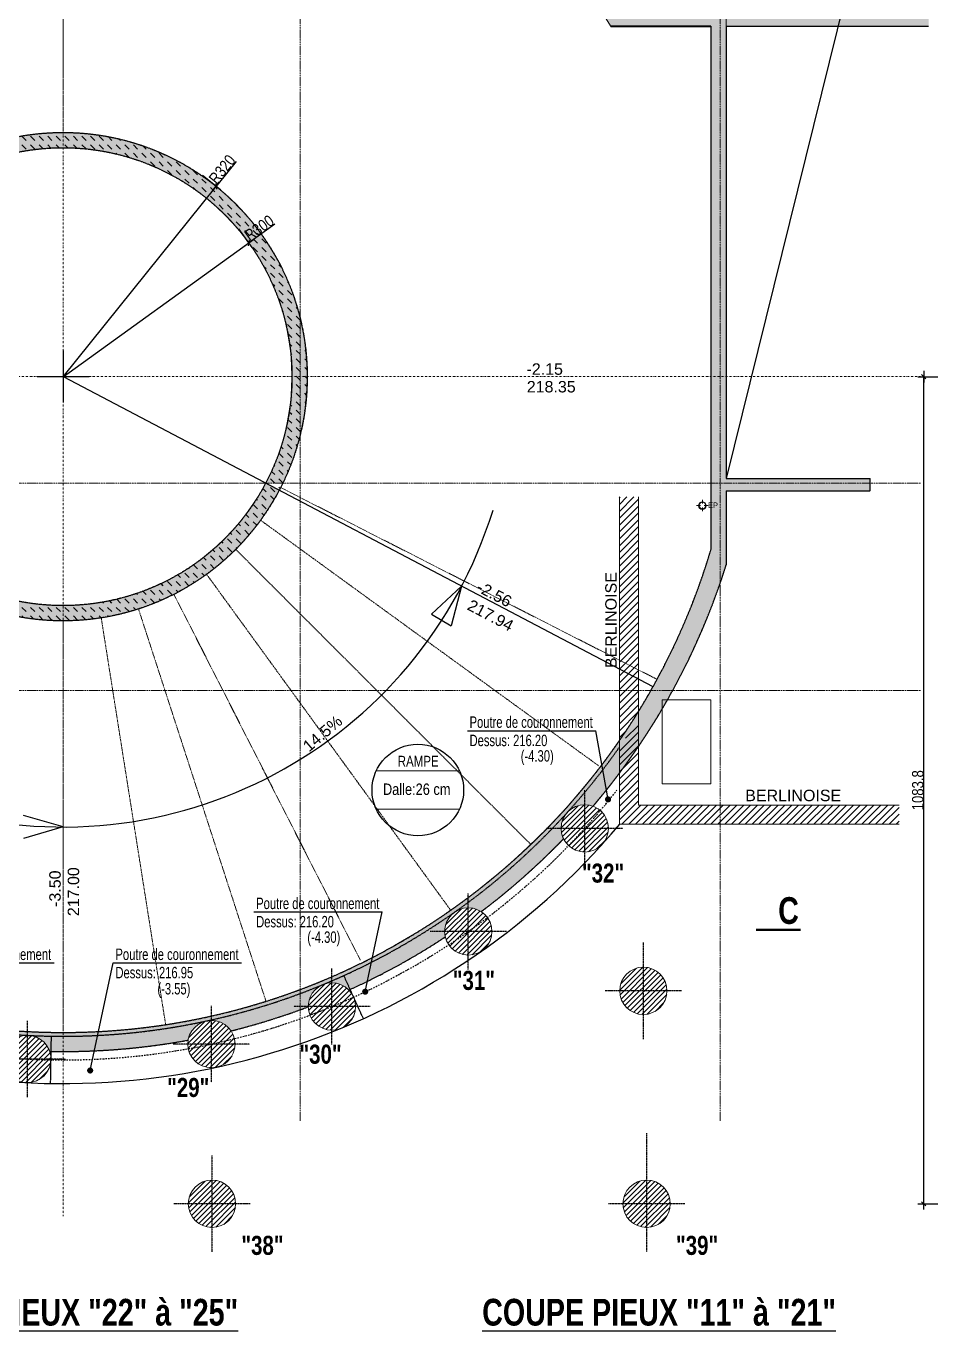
# Model space of a CAD drawing. Header units: millimetres. Extents: x -26249 to 60250, y -21218 to 23336.
# Drawn here: x -3685 to -2500, y 19034 to 20744 of the extents above; entities that cross this region are included whole.
import ezdxf
from ezdxf.enums import TextEntityAlignment as Align

# ---------------------------------------------------------------- set-up
doc = ezdxf.new("R2010")
doc.units = ezdxf.units.MM
for name, pattern in [('CACHEX2', [19.05, 12.7, -6.35]), ('Style de ligne -6', [1.04164, 0.625, -0.20828, 0.06943, -0.13893]), ('TIRETPTX2', [50.8, 25.4, -12.7, 0, -12.7])]:
    doc.linetypes.add(name, pattern=pattern)
for name, color, linetype in [('01_cote_gen', 4, 'Continuous'), ('01_linteaux', 2, 'Continuous'), ('01_murs_sup', 2, 'CACHEX2'), ('01_poch_murs', 253, 'Continuous'), ('01_texte', 230, 'Continuous'), ('AA_COTES', 2, 'Continuous')]:
    doc.layers.add(name, color=color, linetype=linetype)
for name, color, linetype, lineweight in [('01_murs_coup', 5, 'Continuous', 60), ('01_PIEUX', 5, 'Continuous', 60), ('B Général', 7, 'Continuous', 5), ('C ANNOTATIONS-prestations', 7, 'Continuous', 5)]:
    doc.layers.add(name, color=color, linetype=linetype, lineweight=lineweight)
doc.styles.add('Eurostile', font='')
doc.styles.add('impact', font='impact.ttf')
doc.styles.add('MATTE_TXT', font='arial.ttf')
doc.styles.add('STYLE2', font='ARIALN.TTF')
doc.styles.get('Eurostile').set_extended_font_data('Eurostile')
doc.dimstyles.new('JB50', dxfattribs={"dimscale": 0.1, "dimtxt": 150, "dimasz": 15, "dimexe": 0.1, "dimexo": 0.1, "dimgap": 0.09, "dimtad": 1, "dimdec": 1, "dimdsep": 46, "dimtxsty": 'STYLE2', "dimblk1": 'BOND_G', "dimblk2": 'BOND_D', "dimsah": 1, "dimcen": 1.5, "dimdle": 0.01, "dimse1": 1, "dimse2": 1, "dimclrd": 4, "dimclre": 2, "dimclrt": 6, "dimazin": 2, "dimtfac": 2.333333, "dimtdec": 1, "dimtix": 1, "dimtmove": 2, "dimatfit": 3, "dimldrblk": 'BOND_G', "dimfxl": 1, "dimtolj": 1, "dimtzin": 0, "dimarcsym": 0})
pattern_1 = [(135, (-36463.226, 30763.861), (-11.2253202, 9e-16), [7.9375, -7.9375])]

# ---------------------------------------------------------------- blocks, each defined once
blk = doc.blocks.new('BOND_G')
at = {"layer": 'AA_COTES', "color": 0}
for p, q in [((0, -5), (0, 15)), ((5, 0), (-5, 0)), ((1.8, 1.8), (-1.8, -1.8))]:
    blk.add_line(p, q, dxfattribs=at)
blk = doc.blocks.new('BOND_D')
at = {"layer": 'AA_COTES', "color": 0}
for p, q in [((5, 0), (-5, 0)), ((-1.8, -1.8), (1.8, 1.8)), ((0, 5), (0, -15))]:
    blk.add_line(p, q, dxfattribs=at)
blk = doc.blocks.new('*D303')
at = {"layer": '01_cote_gen', "color": 4, "lineweight": -2, "ltscale": 3, "transparency": 16777216}
blk.add_line((-2509.3, 19201.9), (-2509.3, 20282.7), dxfattribs=at)
at = {"layer": 'Defpoints', "color": 0, "ltscale": 3, "transparency": 16777216}
for p in [(-2509.3, 20284.2), (-2383.9, 20284.2), (-2429.9, 19200.4)]:
    blk.add_point(p, dxfattribs=at)
at = {"layer": '01_cote_gen', "color": 4, "lineweight": -2, "ltscale": 3, "transparency": 16777216, "xscale": 1.5, "yscale": 1.5, "zscale": 1.5}
for name, p, rotation in [('BOND_D', (-2509.3, 20284.2), 90), ('BOND_G', (-2509.3, 19200.4), 270)]:
    blk.add_blockref(name, p, dxfattribs=dict(at, rotation=rotation))
at = {"layer": '01_cote_gen', "color": 6, "ltscale": 3, "transparency": 16777216, "insert": (-2517, 19742.3), "char_height": 15, "attachment_point": 5, "rotation": 90, "style": 'STYLE2'}
blk.add_mtext('\\A1;1083.8', dxfattribs=at)
blk = doc.blocks.new('EP')
at = {"layer": 'B Général', "color": 7, "linetype": 'Continuous', "lineweight": 5}
for p, q in [((-7.5, 0), (-2.5, 0)), ((0, 7.5), (0, 2.5)), ((7.5, 0), (2.5, 0)), ((0, -7.5), (0, -2.5))]:
    blk.add_line(p, q, dxfattribs=at)
at = {"layer": 'B Général', "color": 7, "linetype": 'Continuous', "lineweight": 5, "flags": 128}
for points in [[(-5, 0, -1), (5, 0, -1)], [(-4.3, 0, -1), (4.3, 0, -1)]]:
    blk.add_lwpolyline(points, format="xyb", close=True, dxfattribs=at)
at = {"layer": 'C ANNOTATIONS-prestations', "insert": (7.5, 4), "char_height": 7.05, "attachment_point": 1, "line_spacing_factor": 0.895453, "style": 'Eurostile'}
blk.add_mtext('EP', dxfattribs=at)
blk = doc.blocks.new('*D312')
at = {"layer": '01_cote_gen', "color": 4, "lineweight": -2, "ltscale": 3, "transparency": 16777216}
for p, q in [((-3359.7, 20484.1), (-3392.5, 20460.5)), ((-3637.1, 20284.2), (-3393.7, 20459.6))]:
    blk.add_line(p, q, dxfattribs=at)
at = {"layer": 'Defpoints', "color": 0, "ltscale": 3, "transparency": 16777216}
for p in [(-3393.7, 20459.6), (-3637.1, 20284.2)]:
    blk.add_point(p, dxfattribs=at)
at = {"layer": '01_cote_gen', "color": 4, "lineweight": -2, "ltscale": 3, "transparency": 16777216, "xscale": 1.5, "yscale": 1.5, "zscale": 1.5, "rotation": 215.7744916586666}
blk.add_blockref('BOND_D', (-3393.7, 20459.6), dxfattribs=at)
at = {"layer": '01_cote_gen', "color": 6, "ltscale": 3, "transparency": 16777216, "insert": (-3380, 20479), "char_height": 15, "attachment_point": 5, "rotation": 35.7745, "style": 'STYLE2'}
blk.add_mtext('\\A1;R300', dxfattribs=at)
blk = doc.blocks.new('*D313')
at = {"layer": '01_cote_gen', "color": 4, "lineweight": -2, "ltscale": 3, "transparency": 16777216}
for p, q in [((-3410.3, 20566.3), (-3435.6, 20534.8)), ((-3637.1, 20284.2), (-3436.6, 20533.6))]:
    blk.add_line(p, q, dxfattribs=at)
at = {"layer": 'Defpoints', "color": 0, "ltscale": 3, "transparency": 16777216}
for p in [(-3436.6, 20533.6), (-3637.1, 20284.2)]:
    blk.add_point(p, dxfattribs=at)
at = {"layer": '01_cote_gen', "color": 4, "lineweight": -2, "ltscale": 3, "transparency": 16777216, "xscale": 1.5, "yscale": 1.5, "zscale": 1.5, "rotation": 231.1900700336635}
blk.add_blockref('BOND_D', (-3436.6, 20533.6), dxfattribs=at)
at = {"layer": '01_cote_gen', "color": 6, "ltscale": 3, "transparency": 16777216, "insert": (-3428.5, 20555.9), "char_height": 15, "attachment_point": 5, "rotation": 51.1901, "style": 'STYLE2'}
blk.add_mtext('\\A1;R320', dxfattribs=at)

msp = doc.modelspace()

# ---------------------------------------------------------------- hatches: boundary and pattern name
at = {"layer": '01_murs_sup', "ltscale": 3}
h = msp.add_hatch(dxfattribs=at)
h.set_pattern_fill('DASH', color=256, scale=2.5, angle=135)
h.set_pattern_definition([(135, (-23899.15, 30763.861), (-11.2253202, 9e-16), [7.9375, -7.9375])])
h.paths.add_polyline_path([(-3937.109, 21767.37, 0.00253145), (-3946.157, 21759.053), (-3946.157, 21743.983, -0.00257467), (-3937.109, 21752.441)])
h.paths.add_polyline_path([(-3937.109, 21787.548, -0.00651641), (-3912.908, 21808.524, -0.0462734), (-3913.437, 21814.225), (-3930.895, 21814.225, 0.00406786), (-3946.157, 21800.911), (-3946.157, 21759.053, -0.00253145), (-3937.109, 21767.37)])
h.paths.add_polyline_path([(-3946.157, 21800.911, 0.00295547), (-3957.109, 21791.083), (-3957.109, 21748.757, -0.00309615), (-3946.157, 21759.053)])
h.paths.add_polyline_path([(-3901.903, 21838.351, 0.00757599), (-3930.895, 21814.225), (-3913.437, 21814.225, -0.22674634)])
h.paths.add_polyline_path([(-3882.437, 21833.422), (-3882.437, 21845.225, 0.41421356), (-3913.437, 21814.225), (-3906.105, 21814.225, -0.00620076)])
h.paths.add_polyline_path([(-3876.907, 21857.997, 0.00140167), (-3882.437, 21853.739), (-3882.437, 21845.225, -0.09982295), (-3870.423, 21842.802, -0.00083155), (-3867.182, 21845.292)])
h.paths.add_polyline_path([(-3791.086, 21899.093, -0.0153362), (-3791.144, 21900.993, -0.25948054), (-3776.487, 21927.336, 0.02452486), (-3876.907, 21857.997), (-3867.182, 21845.292, -0.0189683)])
h.paths.add_polyline_path([(-3760.144, 21918.604), (-3760.144, 21931.993, 0.41421356), (-3791.144, 21900.993), (-3788.16, 21900.993, -0.00673318)])
h.paths.add_polyline_path([(-3677.877, 21964.552), (-3679.558, 21981.633, 0.01847937), (-3760.144, 21937.301), (-3760.144, 21931.993, -0.13114292), (-3744.698, 21927.871, -0.01551303)])
h.paths.add_polyline_path([(-3641.055, 22000.176, 0.00858389), (-3679.558, 21981.633), (-3678.612, 21972.019), (-3662.963, 21972.019, -0.00089213), (-3659.026, 21973.949, -0.27591472)])
h.paths.add_polyline_path([(-3518.743, 22031.95, -0.27591472), (-3497.676, 22055.761, 0.02805231), (-3628.086, 22006.06), (-3628.086, 22003.019, -0.16271789), (-3609.443, 21996.787, -0.01980016)])
h.paths.add_polyline_path([(-3372.379, 22072.21, -0.27591472), (-3348.536, 22093.242, 0.02893505), (-3488.277, 22058.71), (-3488.277, 22057.22, -0.19461214), (-3466.723, 22048.5, -0.01980016)])
h.paths.add_polyline_path([(-3222.197, 22094.113, -0.26018106), (-3197.793, 22111.931, 0.02414753), (-3317.217, 22098.671), (-3314.686, 22082.872, -0.01896323)])
h.paths.add_polyline_path([(-4440.398, 20610.66), (-4425.797, 20610.66), (-4425.797, 20621.233), (-4440.398, 20621.233)], flags=9)
h.paths.add_polyline_path([(-4291.322, 21159.882), (-4276.721, 21159.882), (-4276.721, 21170.455), (-4291.322, 21170.455)], flags=9)
h.paths.add_polyline_path([(-3033.618, 20282.596), (-2978.196, 20282.596), (-2978.196, 20305.572), (-3033.618, 20305.572)], flags=9)
h.paths.add_polyline_path([(-4838.5, 20735.945), (-4807.964, 20735.945), (-4807.964, 20775.02), (-4838.5, 20775.02)], flags=9)
h.paths.add_polyline_path([(-4838.237, 20884.732), (-4808.273, 20884.732), (-4808.273, 20922.232), (-4838.237, 20922.232)], flags=9)
h.paths.add_polyline_path([(-4838.422, 21494.732), (-4809.477, 21494.732), (-4809.477, 21532.232), (-4838.422, 21532.232)], flags=9)
h.paths.add_polyline_path([(-4072.277, 21418.822), (-4036.879, 21441.334), (-4065.053, 21485.634), (-4100.451, 21463.122)], flags=9)
h.paths.add_polyline_path([(-3261.902, 21996.332), (-3226.503, 22018.844), (-3254.677, 22063.144), (-3290.075, 22040.632)], flags=9)
h.paths.add_polyline_path([(-3445.119, 21956.983), (-3404.596, 21956.983), (-3404.596, 22009.483), (-3445.119, 22009.483)], flags=9)
h.paths.add_polyline_path([(-3037.691, 21938.675), (-2984.655, 21938.675), (-2984.655, 21968.174), (-3037.691, 21968.174)], flags=9)
h.paths.add_polyline_path([(-2825.877, 22188.472), (-2716.286, 22188.472), (-2716.286, 22211.463), (-2825.877, 22211.463)], flags=9)
h.paths.add_polyline_path([(-3102.086, 21987.122), (-2933.003, 21987.122), (-2933.003, 22009.99), (-3102.086, 22009.99)], flags=9)
h.paths.add_polyline_path([(-2796.751, 21963.116), (-2687.16, 21963.116), (-2687.16, 21986.107), (-2796.751, 21986.107)], flags=9)
h.paths.add_polyline_path([(-3102.107, 21963.116), (-2992.516, 21963.116), (-2992.516, 21986.107), (-3102.107, 21986.107)], flags=9)
h.paths.add_polyline_path([(-2732.335, 21938.675), (-2679.299, 21938.675), (-2679.299, 21968.174), (-2732.335, 21968.174)], flags=9)
h.paths.add_polyline_path([(-2796.73, 21987.122), (-2627.647, 21987.122), (-2627.647, 22009.99), (-2796.73, 22009.99)], flags=9)
h.paths.add_polyline_path([(-4313.05, 20638.281), (-4251.76, 20638.281), (-4251.76, 20659.427), (-4313.05, 20659.427)], flags=9)
h.paths.add_polyline_path([(-4332.724, 20600.494), (-4236.555, 20600.494), (-4236.555, 20623.469), (-4332.724, 20623.469)], flags=9)
h.paths.add_polyline_path([(-4107.157, 20649.368), (-4059.578, 20696.995), (-4076.354, 20713.753), (-4123.933, 20666.126)], flags=9)
h.paths.add_polyline_path([(-4123.648, 19953.629), (-4078.334, 19903.843), (-4060.797, 19919.804), (-4106.111, 19969.59)], flags=9)
h.paths.add_polyline_path([(-3314.806, 19785.747), (-3263.665, 19829.527), (-3279.085, 19847.54), (-3330.226, 19803.76)], flags=9)
h.paths.add_polyline_path([(-3611.893, 20911.004), (-3611.893, 20982.76), (-3634.884, 20982.76), (-3634.884, 20911.004)], flags=9)
h.paths.add_polyline_path([(-3636.037, 20923.127), (-3636.037, 20978.548), (-3659.013, 20978.548), (-3659.013, 20923.127)], flags=9)
h.paths.add_polyline_path([(-4326.037, 20256.997), (-4254.286, 20256.997), (-4254.286, 20279.973), (-4326.037, 20279.973)], flags=9)
h.paths.add_polyline_path([(-4313.916, 20281.129), (-4258.495, 20281.129), (-4258.495, 20304.105), (-4313.916, 20304.105)], flags=9)
h.paths.add_polyline_path([(-3597.082, 21415.619), (-3518.069, 21415.619), (-3518.069, 21436.765), (-3597.082, 21436.765)], flags=9)
h.paths.add_polyline_path([(-3608.227, 21452.837), (-3512.053, 21452.837), (-3512.053, 21475.828), (-3608.227, 21475.828)], flags=9)
h.paths.add_polyline_path([(-3597.082, 21489.689), (-3521.829, 21489.689), (-3521.829, 21510.835), (-3597.082, 21510.835)], flags=9)
h.paths.add_polyline_path([(-3560.206, 21729.607), (-3506.45, 21667.382), (-3489.064, 21682.402), (-3542.819, 21744.627)], flags=9)
h.paths.add_polyline_path([(-3373.328, 21837.963), (-3344.435, 21760.977), (-3322.925, 21769.05), (-3351.817, 21846.036)], flags=9)
h.paths.add_polyline_path([(-3122.271, 21280.485), (-3108.677, 21280.485), (-3108.677, 21291.058), (-3122.271, 21291.058)], flags=9)
h.paths.add_polyline_path([(-3118.271, 21222.985), (-3103.67, 21222.985), (-3103.67, 21233.558), (-3118.271, 21233.558)], flags=9)
h.paths.add_polyline_path([(-3091.771, 21169.985), (-3076.834, 21169.985), (-3076.834, 21180.558), (-3091.771, 21180.558)], flags=9)
h.paths.add_polyline_path([(-3024.771, 21173.485), (-3009.834, 21173.485), (-3009.834, 21184.058), (-3024.771, 21184.058)], flags=9)
h.paths.add_polyline_path([(-2975.771, 21172.485), (-2961.17, 21172.485), (-2961.17, 21183.058), (-2975.771, 21183.058)], flags=9)
h.paths.add_polyline_path([(-2925.771, 21172.485), (-2910.834, 21172.485), (-2910.834, 21183.058), (-2925.771, 21183.058)], flags=9)
h.paths.add_polyline_path([(-2815.298, 21315.131), (-2803.382, 21315.131), (-2803.382, 21325.704), (-2815.298, 21325.704)], flags=9)
h.paths.add_polyline_path([(-2815.798, 21261.131), (-2800.861, 21261.131), (-2800.861, 21271.704), (-2815.798, 21271.704)], flags=9)
h.paths.add_polyline_path([(-2822.798, 21205.631), (-2807.861, 21205.631), (-2807.861, 21216.204), (-2822.798, 21216.204)], flags=9)
h.paths.add_polyline_path([(-2869.271, 21177.985), (-2853.998, 21177.985), (-2853.998, 21188.558), (-2869.271, 21188.558)], flags=9)
h.paths.add_polyline_path([(-2942.375, 21452.763), (-2942.375, 21466.021), (-2952.948, 21466.021), (-2952.948, 21452.763)], flags=9)
h.paths.add_polyline_path([(-2903.624, 21452.593), (-2903.624, 21466.187), (-2914.197, 21466.187), (-2914.197, 21452.593)], flags=9)
h.paths.add_polyline_path([(-2842.728, 21452.59), (-2842.728, 21466.184), (-2853.301, 21466.184), (-2853.301, 21452.59)], flags=9)
h.paths.add_polyline_path([(-2820.435, 21407.362), (-2820.435, 21420.62), (-2831.008, 21420.62), (-2831.008, 21407.362)], flags=9)
h.paths.add_polyline_path([(-2982.009, 21452.593), (-2982.009, 21466.187), (-2992.582, 21466.187), (-2992.582, 21452.593)], flags=9)
h.paths.add_polyline_path([(-3032.322, 21452.425), (-3032.322, 21466.355), (-3042.895, 21466.355), (-3042.895, 21452.425)], flags=9)
h.paths.add_polyline_path([(-3086.092, 21434.923), (-3086.092, 21448.517), (-3096.665, 21448.517), (-3096.665, 21434.923)], flags=9)
h.paths.add_polyline_path([(-3113.328, 21384.35), (-3099.734, 21384.35), (-3099.734, 21394.923), (-3113.328, 21394.923)], flags=9)
h.paths.add_polyline_path([(-3113.328, 21339.314), (-3102.755, 21339.314), (-3102.755, 21349.887), (-3113.328, 21349.887)], flags=9)
h.paths.add_polyline_path([(-2527.082, 20991.045), (-2448.069, 20991.045), (-2448.069, 21012.191), (-2527.082, 21012.191)], flags=9)
h.paths.add_polyline_path([(-2538.224, 21028.275), (-2442.055, 21028.275), (-2442.055, 21051.251), (-2538.224, 21051.251)], flags=9)
h.paths.add_polyline_path([(-2527.082, 21065.115), (-2451.829, 21065.115), (-2451.829, 21086.261), (-2527.082, 21086.261)], flags=9)
h.paths.add_polyline_path([(-4559.192, 20625.601), (-4493.658, 20625.601), (-4493.658, 20664.561), (-4559.192, 20664.561)], flags=9)
h.paths.add_polyline_path([(-4504.31, 20768.612), (-4439, 20768.612), (-4439, 20807.548), (-4504.31, 20807.548)], flags=9)
h = msp.add_hatch(dxfattribs=at)
h.set_pattern_fill('DASH', color=256, scale=2.5, angle=135)
h.set_pattern_definition(pattern_1)
h.paths.add_polyline_path([(-2585.018, 22052.955, -0.14835711), (-2603.018, 22052.894), (-2603.018, 21518.602), (-2623.188, 21518.602), (-2623.188, 21498.602), (-2603.018, 21498.602), (-2603.018, 21290.602), (-2638.018, 21290.602), (-2638.018, 21272.602), (-2603.018, 21272.602), (-2603.018, 20909.602), (-2638.059, 20909.602), (-2638.059, 20891.602), (-2483.958, 20891.602), (-2483.958, 20909.602), (-2585.018, 20909.602), (-2585.018, 21492.602), (-2585.018, 21502.602), (-2483.958, 21502.602), (-2483.958, 21518.602), (-2585.018, 21518.602)])
h.paths.add_polyline_path([(-2768.095, 21949.667), (-2972.448, 21949.667), (-2972.448, 21929.667), (-2788.095, 21929.667), (-2788.095, 21518.602), (-3146.095, 21518.602), (-3146.095, 21011.069, 0.14901241), (-3637.109, 21170.775), (-3637.109, 21150.771, -0.25371529), (-2919.315, 20743.602), (-2788.097, 20743.602), (-2788.097, 20284.242), (-2768.097, 20284.242), (-2768.097, 20743.602), (-2768.095, 20743.602), (-2502.868, 20743.602), (-2502.868, 20761.602), (-2907.024, 20761.602, 0.02262012), (-2953.095, 20827.102), (-2953.095, 21135.602), (-2788.095, 21135.602), (-2788.095, 21155.602), (-3128.095, 21155.602), (-3128.095, 21498.602), (-2788.095, 21498.602), (-2788.095, 21493.355), (-2768.095, 21493.355), (-2768.095, 21498.602), (-2726.388, 21498.602), (-2726.388, 21518.602), (-2768.095, 21518.602)])
h.paths.add_polyline_path([(-2973.095, 21135.602), (-2973.095, 20959.602), (-3037.345, 20959.602), (-3037.345, 20959.602), (-3037.345, 21135.602)], flags=16)
h.paths.add_polyline_path([(-3055.345, 21135.602), (-3055.345, 20959.602), (-3079.487, 20959.602, 0.01751892), (-3128.095, 20998.142), (-3128.095, 21135.602)], flags=16)
h.paths.add_polyline_path([(-2973.095, 20939.602), (-2973.095, 20852.024, 0.03424284), (-3056.797, 20939.602)], flags=16)
h.paths.add_polyline_path([(-2768.095, 21360.155), (-2788.095, 21360.155), (-2788.095, 20939.602), (-2768.095, 20939.602)], flags=17)
h.paths.add_polyline_path([(-3327.595, 21666.927), (-3362.595, 21666.927), (-3362.595, 21631.927), (-3327.595, 21631.927)], flags=17)
h.paths.add_polyline_path([(-3500.06, 21634.928), (-3535.06, 21634.928), (-3535.06, 21599.928), (-3500.06, 21599.928)], flags=17)
h = msp.add_hatch(dxfattribs=at)
h.set_pattern_fill('DASH', color=256, scale=2.5, angle=135)
h.set_pattern_definition(pattern_1)
h.paths.add_polyline_path([(-3637.109, 20604.242), (-3637.109, 20584.242, -0.41421356), (-3337.109, 20284.242), (-3317.109, 20284.242, 0.41421356)])
h.paths.add_polyline_path([(-3317.109, 20284.242), (-3337.109, 20284.242, -0.41421356), (-3637.109, 19984.242), (-3637.109, 19964.242, 0.41421356)])
h.paths.add_polyline_path([(-3937.109, 20284.242), (-3957.109, 20284.242, 0.41421356), (-3637.109, 19964.242), (-3637.109, 19984.242, -0.41421356)])
h.paths.add_polyline_path([(-3637.109, 20584.242), (-3637.109, 20604.242, 0.41421356), (-3957.109, 20284.242), (-3937.109, 20284.242, -0.41421356)])
h = msp.add_hatch(dxfattribs=at)
h.set_pattern_fill('DASH', color=256, scale=2.5, angle=135)
h.set_pattern_definition(pattern_1)
h.paths.add_polyline_path([(-3654.464, 19400.103, 0.00476298), (-3637.109, 19399.938), (-3637.109, 19424.938, -0.36018631), (-4507.512, 20145.424), (-4510.869, 20284.242), (-4535.876, 20284.242), (-4532.981, 20164.532, -0.32875558), (-4511.151, 20134.919, -0.25539534), (-4525.407, 20108.83, 0.06071622), (-4450.856, 19901.382, -0.44963342), (-4416.164, 19870.602, -0.17536086), (-4423.342, 19850.765, 0.01836853), (-4387.444, 19794.297, -0.49138029), (-4348.591, 19764.308, -0.14032709), (-4353.288, 19747.903, 0.03953732), (-4255.733, 19642.189, -0.56206299), (-4210.488, 19614.655, -0.08428614), (-4212.225, 19604.424, 0.03011723), (-4123.178, 19540.446, -0.62413653), (-4073.144, 19515.977, -0.03818521), (-4073.504, 19511.263, 0.02375935), (-3995.665, 19473.467, -0.67849209), (-3942.013, 19452.477, 0.06483466), (-3712.002, 19403.022, -0.67849209)])
h = msp.add_hatch(dxfattribs=at)
h.set_pattern_fill('DASH', color=256, scale=2.5, angle=135)
h.set_pattern_definition(pattern_1)
h.paths.add_polyline_path([(-2768.097, 20037.552), (-2768.097, 20134.602), (-2579.575, 20134.602), (-2579.575, 20150.602), (-2768.097, 20150.602), (-2768.097, 20284.242), (-2788.097, 20284.242), (-2788.097, 20057.61, -0.33161872), (-3637.109, 19424.938), (-3637.109, 19399.938, 0.04526016), (-3473.191, 19414.806, -0.67849209), (-3416.876, 19426.959, 0.02908579), (-3315.78, 19458.489, -0.67866508), (-3262.536, 19480.507, 0.03963136), (-3136.202, 19550.009, -0.05889175), (-3137.056, 19557.236, -0.59579386), (-3089.106, 19583.192, 0.03959186), (-2981.246, 19678.668, -0.11470675), (-2984.425, 19692.343, -0.52307561), (-2942.593, 19721.388, 0.10009301)])
at = {"layer": '01_poch_murs', "ltscale": 3}
h = msp.add_hatch(color=256, dxfattribs=at)
h.dxf.hatch_style = 1
h.paths.add_polyline_path([(-4338.54, 20902.894), (-4344.659, 20902.894, -0.31805083), (-4371.798, 20879.523), (-4398.445, 20790.718, -0.22379554), (-4387.181, 20766.811, -0.09897303), (-4389.563, 20754.894), (-4382.997, 20754.894)])
h.paths.add_polyline_path([(-4382.997, 20754.894), (-4389.563, 20754.894, -0.27382054), (-4414.866, 20735.989), (-4441.597, 20646.904, -0.22061203), (-4430.621, 20623.239, -0.37970291), (-4457.933, 20592.459), (-4484.543, 20503.775, -0.23323419), (-4472.409, 20479.176, -0.39358937), (-4501.212, 20448.254), (-4527.692, 20360.102, -0.23315293), (-4515.565, 20335.509, -0.31949789), (-4536.408, 20306.22), (-4535.876, 20284.242), (-4510.869, 20284.242), (-4511.875, 20325.856), (-4425.031, 20614.961, -0.2017053), (-4423.916, 20618.674)])
h.paths.add_polyline_path([(-4510.869, 20284.242), (-4535.876, 20284.242), (-4532.981, 20164.532, -0.24019341), (-4512.8, 20144.894), (-4507.499, 20144.894)])
h.paths.add_polyline_path([(-4507.411, 20144.894), (-4512.8, 20144.894, -0.08208068), (-4511.151, 20134.919, -0.25539534), (-4525.407, 20108.83, 0.06071622), (-4450.856, 19901.382, -0.42758212), (-4416.249, 19872.894), (-4407.247, 19872.894, -0.08234246)])
h.paths.add_polyline_path([(-4407.247, 19872.894), (-4416.249, 19872.894, -0.01849545), (-4416.164, 19870.602, -0.17536086), (-4423.342, 19850.765, 0.01836853), (-4387.444, 19794.297, -0.49138029), (-4348.591, 19764.308, -0.14032709), (-4353.288, 19747.903, 0.03953732), (-4255.733, 19642.189, -0.56206299), (-4210.488, 19614.655, -0.08428614), (-4212.225, 19604.424, 0.03011723), (-4123.178, 19540.446, -0.62413653), (-4073.144, 19515.977, -0.03818521), (-4073.504, 19511.263, 0.02375935), (-3995.665, 19473.467, -0.50393185), (-3946.157, 19467.789), (-3946.157, 19480.585, -0.17612289)])
h.paths.add_polyline_path([(-3946.157, 19480.585), (-3946.157, 19467.789, -0.13008306), (-3942.013, 19452.477, 0.06483466), (-3712.002, 19403.022, -0.67849209), (-3654.464, 19400.103, 0.00476298), (-3637.109, 19399.938), (-3637.109, 19424.938, -0.08931239)])
h.paths.add_polyline_path([(-3416.876, 19426.959, 0.02604617), (-3326.16, 19454.648), (-3326.16, 19481.295, -0.08988956), (-3637.109, 19424.938), (-3637.109, 19399.938, 0.04526016), (-3473.191, 19414.806, -0.67849209)])
h.paths.add_polyline_path([(-3136.202, 19550.009, -0.05889175), (-3137.056, 19557.236, -0.59579386), (-3089.106, 19583.192, 0.03959186), (-2981.246, 19678.668, -0.11470675), (-2984.425, 19692.343, -0.52307561), (-2942.593, 19721.388, 0.04294217), (-2852.093, 19848.692), (-2852.093, 19860.602), (-2845.201, 19860.602, 0.00386341), (-2838.336, 19872.894), (-2866.971, 19872.894, -0.17553262), (-3326.16, 19481.295), (-3326.16, 19454.648, 0.00303731), (-3315.78, 19458.489, -0.67866508), (-3262.536, 19480.507, 0.03963136)])
h.paths.add_polyline_path([(-2776.143, 20013.182), (-2776.143, 20144.894), (-2788.099, 20144.894), (-2788.099, 20134.602), (-2788.099, 20057.603, -0.05685479), (-2866.971, 19872.894), (-2838.336, 19872.894, 0.04218689)])
h.paths.add_polyline_path([(-2793.609, 20110.521), (-2779.009, 20110.521), (-2779.009, 20121.094), (-2793.609, 20121.094)], flags=25)
h = msp.add_hatch(color=256, dxfattribs=at)
h.dxf.hatch_style = 1
h.paths.add_polyline_path([(-3637.109, 20604.242), (-3637.109, 20584.242, -0.41421356), (-3337.109, 20284.242), (-3326.16, 20284.242), (-3326.16, 20359.81, 0.34599025)])
h.paths.add_polyline_path([(-3637.109, 20584.242), (-3637.109, 20604.242, 0.33929287), (-3946.157, 20367.243), (-3946.157, 20284.242), (-3937.109, 20284.242, -0.41421356)])
h.paths.add_polyline_path([(-3937.109, 20284.242), (-3946.157, 20284.242), (-3946.157, 20201.241, 0.04707821), (-3925.175, 20144.894), (-3902.782, 20144.894, -0.12135619)])
h.paths.add_polyline_path([(-3946.157, 20284.242), (-3957.109, 20284.242, 0.06568881), (-3946.157, 20201.241)])
h.paths.add_polyline_path([(-3946.157, 20367.243, 0.06568881), (-3957.109, 20284.242), (-3946.157, 20284.242)])
h.paths.add_polyline_path([(-3902.782, 20144.894), (-3925.175, 20144.894, 0.28762041), (-3637.109, 19964.242), (-3637.109, 19984.242, -0.27884077)])
h.paths.add_polyline_path([(-3353.834, 20135.396), (-3371.538, 20144.699, -0.27864323), (-3637.109, 19984.242), (-3637.109, 19964.242, 0.27864323)])
h.paths.add_polyline_path([(-3326.16, 20208.673), (-3326.16, 20284.242), (-3337.109, 20284.242, -0.12135619), (-3371.436, 20144.894), (-3349.043, 20144.894, 0.05308695)])
h.paths.add_polyline_path([(-3317.109, 20284.242), (-3326.16, 20284.242), (-3326.16, 20208.673, 0.05967155)])
h.paths.add_polyline_path([(-3326.16, 20359.81), (-3326.16, 20284.242), (-3317.109, 20284.242, 0.05967155)])
h = msp.add_hatch(color=256, dxfattribs=at)
h.dxf.hatch_style = 1
h.paths.add_polyline_path([(-2776.143, 20284.242), (-2788.097, 20284.242), (-2788.099, 20144.894), (-2776.143, 20144.894)])
h.paths.add_polyline_path([(-2768.095, 20284.242), (-2776.143, 20284.242), (-2776.143, 20144.894), (-2579.575, 20144.894), (-2579.575, 20150.602), (-2768.095, 20150.602)])
h.paths.add_polyline_path([(-2579.575, 20144.894), (-2776.143, 20144.894), (-2776.143, 20013.182, 0.00704137), (-2768.099, 20037.546), (-2768.099, 20134.602), (-2579.575, 20134.602)])
h = msp.add_hatch(dxfattribs=at)
h.set_pattern_fill('ANSI31', color=256, scale=2)
h.set_pattern_definition([(45, (-26448.726, 30763.8607), (-4.490128, 4.490128), [])])
h.paths.add_polyline_path([(-2883.099, 20126.602), (-2908.099, 20126.602), (-2908.099, 20028.824), (-2883.099, 20020.065)])
h.paths.add_polyline_path([(-2883.099, 20020.065), (-2908.099, 20028.824), (-2908.099, 19899.404), (-2883.099, 19885.291)])
h.paths.add_polyline_path([(-2908.099, 19899.404), (-2908.099, 19880.764), (-2907.807, 19880.602), (-2883.099, 19880.602), (-2883.099, 19885.291)])
h.paths.add_polyline_path([(-2883.099, 19880.586), (-2907.778, 19880.586), (-2893.879, 19872.894), (-2883.099, 19872.894)])
h.paths.add_polyline_path([(-2883.099, 19866.927), (-2893.879, 19872.894), (-2908.099, 19872.894), (-2908.099, 19860.602), (-2883.099, 19860.602)])
h.paths.add_polyline_path([(-2883.099, 19860.602), (-2908.099, 19860.602), (-2908.099, 19807.41, 0.01290059), (-2883.099, 19845.68)])
h.paths.add_polyline_path([(-2907.778, 19880.586), (-2908.099, 19880.586), (-2908.099, 19872.894), (-2893.879, 19872.894)])
h.paths.add_polyline_path([(-2883.099, 19799.674), (-2883.099, 19836.227, -0.01266279), (-2908.099, 19798.663), (-2908.099, 19764.618, 0.01181775)])
h.paths.add_polyline_path([(-2883.099, 19780.322), (-2883.099, 19799.674, -0.01181775), (-2908.099, 19764.618), (-2908.099, 19746.466, 0.01141312)])
h.paths.add_polyline_path([(-2883.099, 19780.322, -0.01141312), (-2908.099, 19746.466), (-2908.099, 19697.894), (-2788.099, 19697.894), (-2788.099, 19722.894), (-2883.099, 19722.894)])
h.paths.add_polyline_path([(-2776.143, 19722.894), (-2788.099, 19722.894), (-2788.099, 19697.894), (-2776.143, 19697.894)])
h.paths.add_polyline_path([(-2759.595, 19722.894), (-2776.143, 19722.894), (-2776.143, 19697.894), (-2759.595, 19697.894)])
h.paths.add_polyline_path([(-2587.018, 19722.894), (-2759.595, 19722.894), (-2759.595, 19697.894), (-2587.018, 19697.894)])
h.paths.add_polyline_path([(-2541.569, 19722.894), (-2587.018, 19722.894), (-2587.018, 19697.894), (-2541.569, 19697.894)])
h.paths.add_polyline_path([(-2883.099, 19872.894), (-2893.879, 19872.894), (-2883.099, 19866.927)], flags=17)
at = {"layer": '01_poch_murs'}
h = msp.add_hatch(dxfattribs=at)
h.set_pattern_fill('ANSI31', color=256, scale=1.5)
h.set_pattern_definition([(45, (-21162.1174, 28395.61), (-3.367596, 3.367596), [])])
h.paths.add_polyline_path([(-2953.425, 19723.343, 0.41421356), (-2984.425, 19692.343), (-2953.425, 19692.343)])
h.paths.add_polyline_path([(-2953.425, 19692.343), (-2984.425, 19692.343, 0.41421356), (-2953.425, 19661.343)])
h.paths.add_polyline_path([(-2953.425, 19723.343), (-2953.425, 19692.343), (-2922.425, 19692.343, 0.41421356)])
h.paths.add_polyline_path([(-2922.425, 19692.343), (-2953.425, 19692.343), (-2953.425, 19661.343, 0.41421356)])
h = msp.add_hatch(dxfattribs=at)
h.set_pattern_fill('ANSI31', color=256, scale=1.5)
h.set_pattern_definition([(45, (-21314.748, 28260.5037), (-3.367596, 3.367596), [])])
h.paths.add_polyline_path([(-3106.056, 19588.236, 0.41421356), (-3137.056, 19557.236), (-3106.056, 19557.236)])
h.paths.add_polyline_path([(-3106.056, 19557.236), (-3137.056, 19557.236, 0.41421356), (-3106.056, 19526.236)])
h.paths.add_polyline_path([(-3106.056, 19588.236), (-3106.056, 19557.236), (-3075.056, 19557.236, 0.41421356)])
h.paths.add_polyline_path([(-3075.056, 19557.236), (-3106.056, 19557.236), (-3106.056, 19526.236, 0.41421356)])
h = msp.add_hatch(dxfattribs=at)
h.set_pattern_fill('ANSI31', color=256, scale=1.5)
h.set_pattern_definition([(45, (-21085.387, 28182.718), (-3.367596, 3.367596), [])])
h.paths.add_polyline_path([(-2876.694, 19510.45, 0.41421356), (-2907.694, 19479.45), (-2876.694, 19479.45)])
h.paths.add_polyline_path([(-2876.694, 19479.45), (-2907.694, 19479.45, 0.41421356), (-2876.694, 19448.45)])
h.paths.add_polyline_path([(-2876.694, 19510.45), (-2876.694, 19479.45), (-2845.694, 19479.45, 0.41421356)])
h.paths.add_polyline_path([(-2845.694, 19479.45), (-2876.694, 19479.45), (-2876.694, 19448.45, 0.41421356)])
h = msp.add_hatch(dxfattribs=at)
h.set_pattern_fill('ANSI31', color=256, scale=1.5)
h.set_pattern_definition([(45, (-21493.475, 28162.186), (-3.367596, 3.367596), [])])
h.paths.add_polyline_path([(-3284.783, 19489.918, 0.41421356), (-3315.783, 19458.918), (-3284.783, 19458.918)])
h.paths.add_polyline_path([(-3284.783, 19458.918), (-3315.783, 19458.918, 0.41421356), (-3284.783, 19427.918)])
h.paths.add_polyline_path([(-3284.783, 19489.918), (-3284.783, 19458.918), (-3253.783, 19458.918, 0.41421356)])
h.paths.add_polyline_path([(-3253.783, 19458.918), (-3284.783, 19458.918), (-3284.783, 19427.918, 0.41421356)])
h = msp.add_hatch(dxfattribs=at)
h.set_pattern_fill('ANSI31', color=256, scale=1.5)
h.set_pattern_definition([(45, (-21651.3094, 28112.9526), (-3.367596, 3.367596), [])])
h.paths.add_polyline_path([(-3442.617, 19440.685, 0.41421356), (-3473.617, 19409.685), (-3442.617, 19409.685)])
h.paths.add_polyline_path([(-3442.617, 19409.685), (-3473.617, 19409.685, 0.41421356), (-3442.617, 19378.685)])
h.paths.add_polyline_path([(-3442.617, 19440.685), (-3442.617, 19409.685), (-3411.617, 19409.685, 0.41421356)])
h.paths.add_polyline_path([(-3411.617, 19409.685), (-3442.617, 19409.685), (-3442.617, 19378.685, 0.41421356)])
h = msp.add_hatch(dxfattribs=at)
h.set_pattern_fill('ANSI31', color=256, scale=1.5)
h.set_pattern_definition([(45, (-21892.5055, 28093.3893), (-3.367596, 3.367596), [])])
h.paths.add_polyline_path([(-3683.813, 19421.122, 0.41421356), (-3714.813, 19390.122), (-3683.813, 19390.122)])
h.paths.add_polyline_path([(-3683.813, 19390.122), (-3714.813, 19390.122, 0.41421356), (-3683.813, 19359.122)])
h.paths.add_polyline_path([(-3683.813, 19421.122), (-3683.813, 19390.122), (-3652.813, 19390.122, 0.41421356)])
h.paths.add_polyline_path([(-3652.813, 19390.122), (-3683.813, 19390.122), (-3683.813, 19359.122, 0.41421356)])
h = msp.add_hatch(dxfattribs=at)
h.set_pattern_fill('ANSI31', color=256, scale=1.5)
h.set_pattern_definition([(45, (-21650.609, 27903.6837), (-3.367596, 3.367596), [])])
h.paths.add_polyline_path([(-3441.917, 19231.416, 0.41421356), (-3472.917, 19200.416), (-3441.917, 19200.416)])
h.paths.add_polyline_path([(-3441.917, 19200.416), (-3472.917, 19200.416, 0.41421356), (-3441.917, 19169.416)])
h.paths.add_polyline_path([(-3441.917, 19231.416), (-3441.917, 19200.416), (-3410.917, 19200.416, 0.41421356)])
h.paths.add_polyline_path([(-3410.917, 19200.416), (-3441.917, 19200.416), (-3441.917, 19169.416, 0.41421356)])
h = msp.add_hatch(dxfattribs=at)
h.set_pattern_fill('ANSI31', color=256, scale=1.5)
h.set_pattern_definition([(45, (-21081.087, 27903.6837), (-3.367596, 3.367596), [])])
h.paths.add_polyline_path([(-2872.394, 19231.416, 0.41421356), (-2903.394, 19200.416), (-2872.394, 19200.416)])
h.paths.add_polyline_path([(-2872.394, 19200.416), (-2903.394, 19200.416, 0.41421356), (-2872.394, 19169.416)])
h.paths.add_polyline_path([(-2872.394, 19231.416), (-2872.394, 19200.416), (-2841.394, 19200.416, 0.41421356)])
h.paths.add_polyline_path([(-2841.394, 19200.416), (-2872.394, 19200.416), (-2872.394, 19169.416, 0.41421356)])

# ---------------------------------------------------------------- linework, layer by layer
at = {"layer": '01_linteaux', "linetype": 'TIRETPTX2', "ltscale": 0.01}
for p, q in [((-2953.425, 19642.343), (-2953.425, 19742.343)), ((-2903.425, 19692.343), (-3003.425, 19692.343)), ((-3106.056, 19507.236), (-3106.056, 19607.236)), ((-3056.056, 19557.236), (-3156.056, 19557.236)), ((-2876.694, 19542.608), (-2876.694, 19416.292)), ((-3284.783, 19408.918), (-3284.783, 19508.918)), ((-2826.694, 19479.45), (-2926.694, 19479.45)), ((-3442.617, 19359.685), (-3442.617, 19459.685)), ((-3234.783, 19458.918), (-3334.783, 19458.918)), ((-3683.813, 19340.122), (-3683.813, 19440.122)), ((-3392.617, 19409.685), (-3492.617, 19409.685)), ((-3633.813, 19390.122), (-3733.813, 19390.122)), ((-2872.394, 19292.965), (-2872.394, 19137.258)), ((-3441.917, 19263.574), (-3441.917, 19137.258)), ((-3391.917, 19200.416), (-3491.917, 19200.416)), ((-2822.394, 19200.416), (-2922.394, 19200.416))]:
    msp.add_line(p, q, dxfattribs=at)
at = {"layer": '01_linteaux', "linetype": 'CACHEX2', "ltscale": 0.05}
for p, q in [((-3243.533, 19443.005), (-3269.138, 19499.471)), ((-3653.36, 19358.076), (-3652.302, 19420.067))]:
    msp.add_line(p, q, dxfattribs=at)
at = {"layer": '01_linteaux', "linetype": 'TIRETPTX2', "ltscale": 0.07}
msp.add_arc((-3637.109, 20310.938), 922, 186.438912, 321.928747, dxfattribs=at)
at = {"layer": '01_linteaux', "linetype": 'CACHEX2', "ltscale": 0.05}
msp.add_arc((-3637.109, 20310.938), 891, 190.740278, 324.904289, dxfattribs=at)
at = {"layer": '01_linteaux', "linetype": 'Continuous', "ltscale": 0.05}
msp.add_arc((-3637.109, 20310.938), 953, 190.4302, 319.963277, dxfattribs=at)
at = {"layer": '01_murs_coup', "linetype": 'TIRETPTX2', "lineweight": 5, "ltscale": 0.1}
for p, q in [((-3637.109, 22304.263), (-3637.109, 19184.392)), ((-4732.251, 20284.242), (-2513.573, 20284.242))]:
    msp.add_line(p, q, dxfattribs=at)
at = {"layer": '01_murs_coup', "linetype": 'Continuous', "lineweight": 5}
for p, q in [((-2768.095, 20891.547), (-2768.095, 20150.602)), ((-2788.094, 20742.602), (-2918.692, 20742.602)), ((-2788.099, 20057.603), (-2788.094, 20742.602)), ((-2788.099, 20134.602), (-2788.094, 20742.602)), ((-2768.098, 20160.602), (-2768.095, 20160.602)), ((-2768.098, 20160.602), (-2768.095, 20160.602)), ((-2768.098, 20158.602), (-2768.095, 20158.602)), ((-2768.098, 20158.602), (-2768.095, 20158.602)), ((-2768.099, 20150.602), (-2768.095, 20150.602)), ((-2768.099, 20150.602), (-2768.095, 20150.602)), ((-2768.095, 20150.602), (-2579.575, 20150.602)), ((-2768.095, 20150.602), (-2579.575, 20150.602)), ((-2579.575, 20134.602), (-2579.575, 20150.602)), ((-2908.099, 19697.894), (-2908.099, 20126.602)), ((-2883.099, 19722.894), (-2883.099, 20126.602)), ((-2768.099, 20037.546), (-2768.099, 20134.602)), ((-2768.099, 20134.602), (-2579.575, 20134.602)), ((-3226.659, 19767.654), (-3117.64, 19767.654)), ((-3226.659, 19717.505), (-3117.64, 19717.505)), ((-2541.569, 19722.894), (-2883.099, 19722.894)), ((-2541.569, 19697.894), (-2908.099, 19697.894))]:
    msp.add_line(p, q, dxfattribs=at)
for radius in [320, 300]:
    msp.add_circle((-3637.109, 20284.242), radius, dxfattribs=at)
for centre, radius, start, end in [((-3653.593, 20285.433), 865.495, 31.885061, 90), ((-3637.109, 20310.938), 886, 190.766696, 343.385508), ((-3637.109, 20310.938), 911, 319.673279, 342.536757), ((-3637.109, 20310.938), 911, 341.100766, 342.536314), ((-3637.109, 20310.938), 911, 306.980249, 316.049299), ((-3637.109, 20310.938), 911, 294.278182, 303.35627), ((-3637.109, 20310.938), 911, 283.989769, 290.653861), ((-3637.109, 20310.938), 911, 268.908414, 280.36579)]:
    msp.add_arc(centre, radius, start, end, dxfattribs=at)
at = {"layer": '01_murs_sup', "ltscale": 0.05}
for p, q in [((-2919.315, 20743.602), (-2788.097, 20743.602)), ((-2919.315, 20743.602), (-2788.097, 20743.602)), ((-2788.097, 20743.602), (-2919.315, 20743.602)), ((-2788.097, 20743.602), (-2919.315, 20743.602)), ((-2788.097, 20743.602), (-2788.097, 20057.61)), ((-2768.097, 20743.602), (-2768.097, 20160.602)), ((-2768.097, 20743.602), (-2768.097, 20150.602)), ((-2768.097, 20743.602), (-2502.868, 20743.602)), ((-2768.097, 20743.602), (-2502.868, 20743.602)), ((-2768.095, 20743.602), (-2768.095, 20523.602)), ((-2788.097, 20733.602), (-2788.097, 20057.61)), ((-3637.109, 20318.319), (-3637.109, 20250.164)), ((-3671.186, 20284.242), (-3603.032, 20284.242)), ((-2768.097, 20150.602), (-2579.575, 20150.602)), ((-2768.095, 20150.602), (-2579.575, 20150.602)), ((-2579.575, 20134.602), (-2579.575, 20150.602)), ((-2768.097, 20134.602), (-2579.575, 20134.602)), ((-2768.097, 20134.602), (-2579.575, 20134.602)), ((-2768.097, 20134.602), (-2768.097, 20037.552))]:
    msp.add_line(p, q, dxfattribs=at)
for radius in [320, 300]:
    msp.add_circle((-3637.109, 20284.242), radius, dxfattribs=at)
for radius, start, end in [(886, 190.766696, 343.38595), (911, 319.673279, 342.536757), (911, 306.980249, 316.049299), (911, 294.278182, 303.35627), (911, 283.989769, 290.653861), (911, 268.908414, 280.36579)]:
    msp.add_arc((-3637.109, 20310.938), radius, start, end, dxfattribs=at)
at = {"layer": '01_PIEUX', "linetype": 'Continuous', "lineweight": 5}
for centre in [(-2953.425, 19692.343), (-3106.056, 19557.236), (-2876.694, 19479.45), (-3284.783, 19458.918), (-3442.617, 19409.685), (-3683.813, 19390.122), (-3441.917, 19200.416), (-2872.394, 19200.416)]:
    msp.add_circle(centre, 31, dxfattribs=at)
at = {"layer": '01_poch_murs', "linetype": 'CACHEX2', "lineweight": 5, "ltscale": 0.1}
for p, q in [((-3637.109, 20604.242), (-3637.109, 21150.771)), ((-3351.987, 20138.965), (-2858.761, 19887.653)), ((-3378.224, 20096.15), (-2935.275, 19774.329)), ((-3410.835, 20057.967), (-3024.103, 19671.235)), ((-3410.835, 20057.967), (-3024.103, 19671.235)), ((-3449.018, 20025.356), (-3129.108, 19585.038)), ((-3491.832, 19999.12), (-3247.574, 19519.737)), ((-3538.224, 19979.904), (-3371.178, 19465.789)), ((-3637.109, 19964.242), (-3637.109, 19429.402)), ((-3587.05, 19968.181), (-3502.634, 19435.202))]:
    msp.add_line(p, q, dxfattribs=at)
at = {"layer": '01_texte'}
for p, q in [((-2548.65, 21038.861), (-2768.095, 20150.602)), ((-3637.109, 20284.242), (-2864.062, 19878.048)), ((-3114.82, 20009.807), (-3154.362, 19973.007)), ((-3114.82, 20009.807), (-3128.548, 19957.564)), ((-3154.362, 19973.007), (-3128.548, 19957.564)), ((-3107.27, 19820.248), (-2939.11, 19820.248)), ((-2922.881, 19730.334), (-2939.11, 19820.248)), ((-3637.109, 19694.242), (-3688.99, 19709.282)), ((-3637.109, 19694.242), (-3688.99, 19679.201)), ((-3386.912, 19582.762), (-3218.752, 19582.762)), ((-3241.138, 19478.294), (-3218.752, 19582.762)), ((-3816.985, 19516.027), (-3648.825, 19516.027)), ((-3601.514, 19375.069), (-3571.309, 19516.027)), ((-3571.309, 19516.027), (-3403.149, 19516.027))]:
    msp.add_line(p, q, dxfattribs=at)
at = {"layer": '01_texte', "const_width": 4}
for points in [[(-2924.881, 19730.334, 1), (-2920.881, 19730.334, 1)], [(-3243.138, 19478.294, 1), (-3239.138, 19478.294, 1)], [(-3603.514, 19375.069, 1), (-3599.514, 19375.069, 1)]]:
    msp.add_lwpolyline(points, format="xyb", close=True, dxfattribs=at)
at = {"layer": '01_texte', "const_width": 3}
msp.add_lwpolyline([(-2670.527, 19559.506), (-2729.027, 19559.506)], dxfattribs=at)
at = {"layer": '01_texte'}
msp.add_circle((-3172.15, 19742.579), 60, dxfattribs=at)
msp.add_arc((-3637.109, 20284.242), 590, 74.425139, 342.752525, dxfattribs=at)
at = {"layer": 'B Général', "color": 1, "linetype": 'Style de ligne -6', "lineweight": 13, "ltscale": 3, "true_color": 0xff0000}
for p, q in [((-3326.16, 19309.259), (-3326.16, 22304.263)), ((-2776.143, 19309.259), (-2776.143, 22304.263))]:
    msp.add_line(p, q, dxfattribs=at)
at = {"layer": 'B Général', "color": 7, "linetype": 'Continuous', "lineweight": 18}
for p, q in [((-2788.094, 20742.602), (-2918.692, 20742.602)), ((-2768.099, 20134.602), (-2579.575, 20134.602)), ((-2768.099, 20037.546), (-2768.099, 20126.602))]:
    msp.add_line(p, q, dxfattribs=at)
at = {"layer": 'B Général', "color": 1, "linetype": 'Style de ligne -6', "lineweight": 13, "ltscale": 3}
for p, q in [((-2513.573, 20144.894), (-4797.546, 20144.894)), ((-2513.573, 19872.894), (-4797.546, 19872.894))]:
    msp.add_line(p, q, dxfattribs=at)
at = {"layer": 'B Général', "color": 7, "linetype": 'Continuous', "lineweight": 5, "flags": 128}
msp.add_lwpolyline([(-2852.093, 19860.602), (-2788.097, 19860.602), (-2788.097, 19750.602), (-2852.093, 19750.602)], close=True, dxfattribs=at)

# ---------------------------------------------------------------- block references
at = {"layer": 'B Général', "color": 7}
msp.add_blockref('EP', (-2799.347, 20115.352), dxfattribs=at)

# ---------------------------------------------------------------- texts
at = {"layer": '01_texte', "style": 'MATTE_TXT'}
for s, p in [('-2.15', (-3029.788, 20286.681)), ('218.35', (-3029.409, 20263.549)), ('BERLINOISE', (-2743.193, 19727.984))]:
    msp.add_text(s, height=15, dxfattribs=at).set_placement(p)
for s, rotation, p in [('BERLINOISE', 90, (-2911.583, 19902.357)), ('-2.56', 332.269202, (-3096.587, 20003.833)), ('217.94', 332.269202, (-3108.708, 19979.701)), ('14.5%%%', 40.565492, (-3314.733, 19791.739)), ('-3.50', 90, (-3640.122, 19589.424)), ('217.00', 90, (-3615.99, 19577.303))]:
    msp.add_text(s, height=15, rotation=rotation, dxfattribs=at).set_placement(p)
at = {"layer": '01_texte', "style": 'MATTE_TXT', "width": 0.7}
for s, p in [('Poutre de couronnement', (-3104.387, 19819.547)), ('Dessus: 216.20', (-3104.387, 19795.582)), ('(-4.30)', (-3037.322, 19775.314)), ('Poutre de couronnement', (-3384.029, 19582.061)), ('Dessus: 216.20', (-3384.029, 19558.096)), ('(-4.30)', (-3316.964, 19537.827)), ('Poutre de couronnement', (-3814.102, 19515.326)), ('Poutre de couronnement', (-3568.425, 19515.326)), ('Dessus: 216.95', (-3568.425, 19491.361)), ('(-3.55)', (-3513.409, 19470.213))]:
    msp.add_text(s, height=15, dxfattribs=at).set_placement(p, align=Align.BOTTOM_LEFT)
at = {"layer": '01_texte', "style": 'Eurostile', "width": 0.8}
msp.add_text('RAMPE', height=14.0973, rotation=0, dxfattribs=at).set_placement((-3198.526, 19773.306))
at = {"layer": '01_texte', "style": 'MATTE_TXT', "width": 0.8}
msp.add_text('Dalle:26 cm', height=15, dxfattribs=at).set_placement((-3173.64, 19731.638), align=Align.BOTTOM_CENTER)
at = {"layer": '01_texte', "style": 'impact'}
for s, height, p in [('"32"', 25, (-2929.466, 19613.804)), ('C', 35, (-2686.447, 19556.653)), ('"31"', 25, (-3098.73, 19473.176)), ('"30"', 25, (-3299.663, 19376.489)), ('"29"', 25, (-3473.028, 19332.831)), ('"38"', 25, (-3375.779, 19125.955)), ('"39"', 25, (-2806.256, 19125.955))]:
    msp.add_text(s, height=height, rotation=0, dxfattribs=at).set_placement(p, align=Align.BOTTOM_CENTER)
for s, p in [('%%UCOUPE PIEUX "22" à "25"', (-3639.363, 19030.34)), ('%%UCOUPE PIEUX "11" à "21"', (-2856.042, 19030.34))]:
    msp.add_text(s, height=35, dxfattribs=at).set_placement(p, align=Align.BOTTOM_CENTER)

# ---------------------------------------------------------------- dimensions: what is measured, and where the dimension line sits
at = {"layer": '01_cote_gen', "ltscale": 3}
for mpoint, picture, middle in [((-3436.553, 20533.595), '*D313', (-3428.451, 20555.902)), ((-3393.712, 20459.621), '*D312', (-3379.972, 20478.971))]:
    dim = msp.add_radius_dim(center=(-3637.109, 20284.242), mpoint=mpoint, dimstyle='JB50', dxfattribs=at)
    dim.commit()
    dim.dimension.update_dxf_attribs({"geometry": picture, "text_midpoint": middle})
dim = msp.add_linear_dim(base=(-2509.314, 20284.242), p1=(-2429.928, 19200.417), p2=(-2383.912, 20284.242), angle=90, dimstyle='JB50', dxfattribs=at)
dim.commit()
dim.dimension.update_dxf_attribs({"geometry": '*D303', "text_midpoint": (-2516.981, 19742.329)})

doc.saveas('drawing.dxf')
